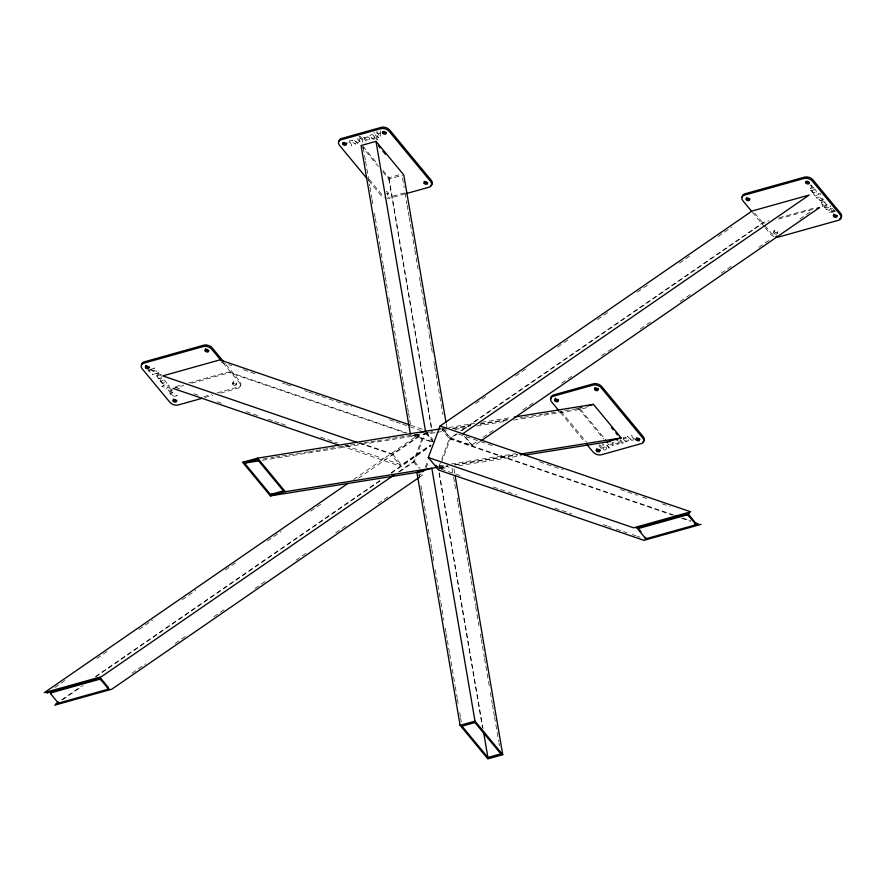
<?xml version="1.0" encoding="UTF-8"?>
<svg xmlns="http://www.w3.org/2000/svg" width="886" height="886" viewBox="0 0 886 886"><rect width="100%" height="100%" fill="white"/><g stroke="black" fill="none" stroke-linecap="round" stroke-linejoin="round"><path stroke-width="0.66" stroke-dasharray="4.43 3.32" d="M172.493 389.884C169.315 396.596 162.049 383.782 171.452 388.334M376.572 131.826L376.683 132.656A2.647 1.717 20.5 0 0 377.591 133.786C381.334 136.289 380.094 140.586 380.504 132.357M162.038 377.624L160.787 378.898L158.107 378.621A3.201 2.082 20.5 0 1 156.778 377.68C153.776 374.833 161.883 372.895 161.905 374.302M233.184 382.11L232.675 383.45M236.219 384.757L236.717 383.416M387.725 194.765L388.234 193.425M774.209 230.759L773.699 232.099M777.243 233.406L777.742 232.054M240.261 386.473L240.748 385.166M398.589 471.895L413.397 461.695L423.763 433.963M399.675 471.684L414.482 461.484L425.003 433.343M425.369 467.221L427.761 460.831M426.111 467.93L428.47 461.617M438.847 466.889L441.239 460.498M441.726 459.214L449.368 438.747L442.025 429.865M438.67 470.056L450.453 438.537L457.287 433.83M375.509 138.127C373.981 140.409 369.041 138.57 369.85 135.757A3.201 2.082 20.5 0 1 370.791 135.026C374.324 132.49 380.858 144.141 375.609 138.138M377.846 131.748C376.55 133.908 381.788 135.004 379.518 131.25A9.945 6.446 20.5 0 0 378.732 131.427M353.547 479.536L419.621 434.007M359.904 442.801L392.553 453.975L421.393 434.096M54.854 687.492L67.358 678.864M96.917 658.497L109.421 649.881M138.98 629.503L152.625 620.111M182.184 599.733L195.828 590.331M225.387 569.964L237.891 561.347M267.45 540.969L281.095 531.567M310.654 511.2L323.157 502.583M358.398 478.285L422.068 434.417M475.693 403.562L487.078 395.71M515.541 376.096L528.067 367.469M557.671 347.068L569.056 339.216M597.518 319.602L607.763 312.536M637.366 292.136L649.892 283.509M679.496 263.109L689.74 256.043M718.203 236.429L731.869 227.015M345.374 445.614L401.524 464.84L430.375 444.96M61.555 699.918L80.881 686.595M95.666 676.406L379.884 480.533M391.258 472.692L431.039 445.27M62.618 699.718L83.085 685.609M95.588 676.993L382.099 479.536M391.202 473.268L431.094 445.769M442.358 428.082L450.52 437.961L456.212 434.029M460.764 430.895L763.61 222.187L768.815 220.725M461.839 430.685L762.403 223.549L765.061 222.807M131.992 673.216L145.647 663.802M175.251 643.402L185.495 636.336M213.958 616.722L226.484 608.095M254.946 588.47L267.472 579.843M295.935 560.229L306.179 553.163M335.783 532.763L348.309 524.135M377.912 503.724L388.157 496.669M418.901 475.483L421.182 473.91M419.2 477.366L423.752 474.231M450.52 437.961L471.695 445.204L478.529 440.497M483.091 437.352L495.617 428.713M522.973 409.864L534.369 402.011M561.713 383.173L574.25 374.534M601.594 355.685L612.99 347.833M640.334 328.983L652.871 320.344M680.215 301.495L692.752 292.856M721.237 273.22L731.493 266.154M758.837 247.305L771.374 238.677M799.859 219.041L810.114 211.975M479.979 441.593L473.135 446.3L462.78 433.775M163.378 385.764C158.472 386.639 166.612 387.824 164.885 386.23A29.781 19.304 20.5 0 1 166.103 385.864L169.525 386.263L168.761 385.211A1.805 1.174 20.5 0 0 167.72 384.845L163.412 385.133L163.401 385.742M819.915 194.986L820.591 194.721M161.573 374.424L159.823 374.988L161.562 376.262M382.863 170.378L388.91 177.687L400.55 174.431M382.774 171.74L388.843 179.083L402.51 175.262M404.503 192.871L389.918 196.947A6.28 4.076 20.5 0 1 387.902 197.168M405.323 193.835L389.408 198.287A6.28 4.076 20.5 0 1 387.337 198.508M175.616 386.673L182.128 384.856M188.629 383.04L227.658 372.12L405.013 432.844M779.226 217.812L815.652 207.623M173.102 388.411L183.734 385.432M191.708 383.206L230.249 372.419L406.774 432.855M778.351 219.086L814.234 209.052M203.924 396.585L211.887 394.359M217.192 392.875L238.4 386.938A6.28 4.076 20.5 0 0 239.918 381.368L225.243 363.614M204.755 397.559L212.706 395.333M220.658 393.107L237.902 388.278A6.28 4.076 20.5 0 0 239.419 382.719L222.153 361.831M441.97 429.212L445.702 428.171M579.776 408.18L582.268 407.482M513.548 420.086L580.452 409.365L586.92 407.56M438.614 468.816L447.674 466.291M439.578 468.639L448.283 466.202M151.107 369.274L154.707 368.078L150.941 368.498M835.432 211.433L828.931 213.028L829.019 212.385L833.272 211.178L825.985 209.428L829.695 209.838L830.271 208.575A2.647 1.717 20.5 0 1 831.633 208.232L832.796 208.387M820.691 193.923L818.155 193.569L818.442 194.488A29.781 19.304 20.5 0 1 817.202 194.887L813.769 194.488L814.544 195.54A1.805 1.174 20.5 0 0 815.574 195.906L819.915 195.064M360.823 138.615C358.487 139.047 361.233 137.319 359.074 136.245M448.726 427.528L474.663 423.375M481.497 422.29L510.17 417.694M344.887 445.547L347.611 445.115M452.746 428.27L470.499 425.435M480.057 423.896L508.73 419.311M576.996 408.38L582.456 407.505M414.969 434.605L417.638 434.173M429.632 432.257L432.302 431.825M263.131 459.037L274.051 457.287M275.424 457.065L280.884 456.19M282.246 455.98L287.706 455.105M289.069 454.883L308.184 451.827M309.557 451.605L315.017 450.73M316.38 450.509L321.839 449.634M323.213 449.412L328.673 448.537M330.035 448.327L349.15 445.259M350.513 445.049L355.973 444.174M357.346 443.952L362.806 443.078M364.168 442.856L369.628 441.981M371.001 441.76L376.461 440.885M377.824 440.674L384.646 439.578M386.019 439.356L391.479 438.481M392.841 438.271L398.301 437.396M399.675 437.175L405.135 436.3M406.497 436.078L418.79 434.107M423.984 433.276L432.434 431.925M441.992 430.397L446.09 429.743M452.923 428.647L470.665 425.801M480.223 424.272L507.534 419.898M519.827 417.926L522.552 417.494M523.925 417.273L543.029 414.216M544.403 413.995L549.863 413.12M551.225 412.898L556.685 412.023M558.058 411.813L563.518 410.938M564.88 410.716L577.174 408.745M262.322 460.321L435.724 432.545M437.086 432.324L446.644 430.795M454.839 429.488L469.857 427.085M476.69 425.989L506.726 421.171M439.046 465.936L444.506 465.061M451.339 463.965L515.508 453.687M438.216 467.343L447.895 465.671M454.618 464.596L517.435 454.529M439.777 467.365L447.962 466.058M454.795 464.962L517.601 454.906M441.073 468.55L449.257 467.232M458.815 465.704L521.632 455.648M812.927 187.201L813.725 187.743L808.929 188.917L811.532 187.455L811.654 186.293A1.96 1.274 20.5 0 0 810.114 185.196L809.483 185.108M170.455 393.561L169.58 393.007L174.365 391.834L171.762 393.295L171.64 394.458A1.96 1.274 20.5 0 0 173.18 395.555C183.69 393.827 170.655 399.121 170.522 393.617M351.997 140.752C344.012 139.191 355.795 151.041 349.992 142.203A1.96 1.274 20.5 0 1 351.111 141.361L355.674 144.196L352.595 140.221L352.052 140.719M631.308 439.999C639.293 441.56 627.498 429.71 633.302 438.548A1.96 1.274 20.5 0 1 632.183 439.39C628.872 438.758 623.356 431.947 631.253 440.087M830.625 205.995L829.994 206.183L830.592 206.759M150.033 369.573L157.32 371.19L153.61 370.913L153.023 372.175A2.647 1.717 20.5 0 1 151.672 372.53L149.391 371.755L147.729 369.827M834.49 210.79C830.547 211.998 829.606 207.977 832.995 209.218M148.815 369.96C155.87 369.462 151.417 373.837 149.302 370.614A9.945 6.446 20.5 0 1 148.826 370.005M458.66 434.14L495.174 446.644M539.53 461.827L563.009 469.868M620.399 489.526L637.355 495.329M642.572 497.112L647.788 498.896M662.141 503.813L669.971 506.493M673.692 514.965L450.453 438.537L441.826 428.093M682.829 518.1L690.659 520.78M410.794 425.258L422.567 429.278M449.368 438.747L672.419 515.12M681.555 518.244L690.681 521.367M221.29 362.152L231.722 365.719M243.462 369.739L257.804 374.656M282.579 383.14L285.192 384.026M286.488 384.48L291.704 386.263M304.751 390.726L307.353 391.623M308.66 392.066L313.877 393.849M315.183 394.303L320.4 396.086M321.696 396.529L351.698 406.796M389.508 419.754L394.724 421.537M396.031 421.98L401.247 423.763M402.554 424.217L420.806 430.463M413.308 435.092L432.922 441.815M411.525 435.07L432.39 442.214M440.995 469.071L461.927 476.236M493.347 486.99L516.903 495.052M554.857 508.055L571.88 513.88M603.288 524.634L607.209 525.974M608.527 526.428L611.141 527.325M616.379 529.119L626.845 532.696M632.083 534.491L636.004 535.842M637.311 536.285L639.936 537.182M359.45 443.233L390.715 453.931L401.07 466.468L342.45 446.389M175.627 387.492L179.537 388.832M193.901 393.749L199.129 395.533M217.413 401.79L221.323 403.141M246.142 411.636L260.506 416.553M268.336 419.233L273.564 421.016M274.87 421.47L280.087 423.253M281.394 423.707L286.621 425.49M320.566 437.119L337.544 442.922M810.878 184.809L812.783 187.134M360.868 138.626L360.923 138.659A29.781 19.304 20.5 0 1 361.809 139.678C363.814 140.52 360.68 143.111 363.526 141.882A1.805 1.174 20.5 0 0 363.736 141.206C362.319 138.438 362.13 138.028 359.771 136.189M612.359 442.391L613.455 445.005A3.201 2.082 20.5 0 1 612.503 445.736L609.945 445.636L607.718 443.831M833.272 209.373L834.003 210.137M611.971 442.945L612.281 444.938L609.369 444.584A2.835 1.838 20.5 0 1 609.003 444.251L608.937 444.174M599.888 444.894L602.868 448.471L602.69 443.964M606.378 445.204L608.449 446.865L606.976 444.805M754.595 212.961L764.097 224.446M764.961 225.487L770.997 232.796A6.28 4.076 20.5 0 0 776.668 235.742M752.369 212.208L764.452 226.827M765.316 227.879L770.499 234.137A6.28 4.076 20.5 0 0 774.53 236.728M363.016 146.367L377.691 164.12M580.452 409.365L606.345 440.685M361.089 145.525L378.433 166.502M578.536 408.524L603.676 438.947M369.141 179.227L381.489 194.167A6.28 4.076 20.5 0 0 383.217 195.673M560.904 411.17L586.466 442.092M368.642 180.578L380.991 195.507A6.28 4.076 20.5 0 0 384.28 197.833M560.395 412.511L585.081 442.369M464.342 436.322L471.695 445.204M426.044 431.216L432.944 439.578M426.288 433.055L434.45 442.922M425.535 432.789L432.877 441.682M414.482 461.484L420.185 468.395M413.397 461.695L418.569 467.963M392.553 453.975L401.524 464.84M380.172 130.718L380.77 131.482M619.99 440.331C620.477 444.107 627.797 446.046 622.382 442.103A29.781 19.304 20.5 0 1 621.496 441.073L620.554 439.711M599.047 444.938C599.313 447.928 606.046 452.967 606.611 448.094A2.647 1.717 20.5 0 0 605.714 446.965L603.743 446.145L603.621 444.196M618.162 441.715C619.513 444.351 614.452 443.997 614.43 441.76M619.026 441.627C620.61 444.229 616.501 444.971 614.973 443.642A3.267 2.115 20.5 0 1 614.02 442.812L613.588 442.103M373.792 132.922L374.844 132.889M446.245 423.741L446.943 427.816M453.953 468.893L454.883 474.331M402.532 178.152L404.16 187.666M405.09 193.104L406.94 203.968M407.172 205.331L408.103 210.768M408.335 212.119L409.033 216.206M409.266 217.557L410.196 222.995M410.428 224.357L414.604 248.822M414.836 250.173L418.081 269.2M419.477 277.362L420.174 281.438M420.407 282.789L421.326 288.227M421.559 289.589L423.419 300.465M423.652 301.816L428.99 333.081M429.223 334.443L431.305 346.67M431.537 348.032L432.468 353.459M433.863 361.621L434.561 365.696M434.793 367.059L435.713 372.485M435.945 373.848L442.911 414.615M452.015 467.93L453.41 476.092M453.643 477.454L454.573 482.903M454.806 484.265L455.736 489.714M457.132 497.877L457.829 501.963M458.062 503.326L461.085 521.023M461.307 522.386L465.726 548.257M465.958 549.619L467.819 560.517M468.052 561.879L468.982 567.328M469.215 568.69L471.075 579.577M471.308 580.939L475.494 605.448M475.727 606.81L478.983 625.87M480.378 634.044L481.076 638.13M481.308 639.493L482.239 644.942M482.471 646.293L484.332 657.19M484.564 658.553L489.449 687.148M490.379 692.597L492.228 703.484M492.461 704.846L493.391 710.295M493.624 711.657L494.322 715.744M494.554 717.106L498.74 741.615M498.973 742.977L499.438 745.691M388.91 177.687L431.836 429.112M439.312 472.902L483.025 728.89M388.843 179.083L431.56 429.267M439.035 473.069L482.493 727.572M363.249 147.729L365.342 159.978M365.575 161.341L369.761 185.85M369.994 187.212L371.843 198.11M372.076 199.472L373.006 204.921M374.401 213.083L375.099 217.17M375.332 218.532L379.751 244.403M379.983 245.765L383.007 263.463M383.239 264.825L384.17 270.274M384.402 271.637L385.1 275.723M385.332 277.085L386.263 282.523M386.495 283.885L387.891 292.059M388.821 297.508L393.007 322.017M393.24 323.379L396.263 341.077M396.496 342.439L397.426 347.888M397.659 349.25L398.357 353.337M398.589 354.699L399.52 360.137M399.752 361.499L402.997 380.57M403.23 381.932L407.416 406.441M407.649 407.793L408.346 411.879M408.579 413.241L409.509 418.69M409.742 420.053L410.672 425.501M418.845 473.379L419.543 477.454M420.939 485.617L421.636 489.692M421.869 491.043L429.522 535.897M429.754 537.259L430.685 542.686M430.917 544.048L431.615 548.124M431.847 549.486L432.778 554.924M432.999 556.286L433.93 561.713M435.325 569.875L440.663 601.129M440.896 602.491L443.908 620.156M445.304 628.307L446.001 632.382M446.234 633.745L447.164 639.183M447.397 640.545L449.479 652.772M449.711 654.134L455.05 685.387M455.282 686.75L457.143 697.625M457.364 698.976L458.295 704.414M459.69 712.565L460.388 716.652M460.62 718.003L461.318 722.079M603.776 449.501C601.45 444.13 608.339 448.526 604.573 449.324A9.945 6.446 20.5 0 1 603.831 449.512M834.191 210.37A9.945 6.446 20.5 0 1 834.479 210.746M386.362 191.487A1.883 1.218 20.5 0 1 388.278 193.082A1.883 1.218 20.5 0 1 386.551 194.056M386.374 192.971A1.883 1.218 20.5 0 1 387.547 195.064M374.656 137.186C372.153 141.627 368.62 133.221 373.936 136.178A2.835 1.838 20.5 0 1 374.291 136.499L374.656 137.186M161.119 381.124L162.736 383.04L165.095 382.387L163.035 380.304L161.119 381.124M822.186 199.317L821.643 200.314L820.27 200.446L818.199 198.364L820.037 197.589L822.186 199.317M810.823 190.335C817.601 200.358 818.465 184.476 810.823 190.335M158.771 372.973L153.754 374.014L158.771 372.973M824.534 207.678C828.155 209.484 833.449 203.946 824.534 207.678M157.099 376.417C159.126 381.434 163.954 375.066 157.885 375.465A2.835 1.838 20.5 0 0 157.509 375.642L157.099 376.417M826.217 204.168L825.785 205.109A2.835 1.838 20.5 0 1 825.42 205.286C819.616 205.796 823.758 199.35 826.217 204.168M364.866 137.961L366.494 139.944L368.576 139.7C369.75 137.729 365.785 136.123 364.866 137.961M160.156 381.069L162.083 383.45L165.627 383.572A34.676 22.471 20.5 0 0 166.878 383.195L164.552 380.238L161.407 379.684A3.267 2.115 20.5 0 0 160.499 380.16L160.156 381.069M823.16 199.494L822.795 200.59A3.267 2.115 20.5 0 1 821.898 201.067L818.753 200.513L816.416 197.556A34.676 22.471 20.5 0 1 817.667 197.179L821.222 197.301L823.16 199.494M354.61 140.586C361.887 150.055 361.654 133.875 354.61 140.586M628.717 439.977C622.648 447.253 620.344 430.884 628.717 439.977M363.969 137.684L364.954 139.999A34.676 22.471 20.5 0 0 365.852 141.051L369.418 140.154L369.274 137.939A3.267 2.115 20.5 0 0 368.332 137.108L365.541 136.51L363.969 137.684M152.281 374.224L153.3 374.568L152.303 374.169M171.563 389.851L170.943 390.859L169.248 390.859L167.576 388.854L169.481 388.101L171.563 389.851M811.853 190.302L813.082 192.417L814.699 192.661L815.718 191.897L814.057 189.903L811.853 190.302M359.594 141.583L357.689 142.646L355.618 141.239C355.308 138.825 359.45 139.711 359.594 141.583M623.822 438.67L623.711 439.168C623.855 441.04 627.986 441.926 627.676 439.511L625.605 438.105L623.822 438.67M821.366 202.717C822.319 205.685 824.257 205.641 821.355 207.014C823.327 206.726 828.931 206.117 826.516 203.071A3.201 2.082 20.5 0 0 825.187 202.13L823.028 201.742L821.366 202.717M608.449 447.618L609.513 447.984L608.449 447.618M378.566 137.673C373.493 135.691 374.08 130.364 378.566 137.673M233.383 383.084A1.883 1.218 20.5 0 0 236.529 383.704A1.883 1.218 20.5 0 0 234.923 381.489A1.883 1.218 20.5 0 0 233.383 383.084M232.885 384.435A1.883 1.218 20.5 0 0 236.03 385.056A1.883 1.218 20.5 0 0 234.425 382.83A1.883 1.218 20.5 0 0 232.885 384.435M774.408 231.733A1.883 1.218 20.5 0 0 777.554 232.353A1.883 1.218 20.5 0 0 775.959 230.138A1.883 1.218 20.5 0 0 774.408 231.733M773.91 233.073A1.883 1.218 20.5 0 0 777.055 233.694A1.883 1.218 20.5 0 0 775.449 231.479A1.883 1.218 20.5 0 0 773.91 233.073"/><path stroke-width="1.33" d="M51.155 692.608L51.399 691.933L99.62 678.454A1.251 0.82 20.5 0 1 101.303 679.008L108.214 687.359A1.251 0.82 20.5 0 1 107.904 688.477L107.66 689.142M50.845 693.727L51.1 693.051A1.251 0.82 20.5 0 1 51.399 691.933M59.44 702.631L59.351 702.864A1.251 0.82 20.5 0 1 57.668 702.299L57.922 701.634M57.668 702.299L50.768 693.948A1.251 0.82 20.5 0 1 51.067 692.83L99.287 679.34L99.531 678.676M107.571 689.374A1.251 0.82 20.5 0 0 107.882 688.256L100.971 679.905L101.225 679.23M107.959 688.034L108.214 687.359M701.103 524.357L643.956 540.338L438.67 470.056L428.315 457.519L440.098 426L752.037 211.023L809.195 195.031L462.78 433.775M638.607 528.266L638.861 527.591L687.071 514.101A1.251 0.82 20.5 0 1 688.765 514.666L695.665 523.017A1.251 0.82 20.5 0 1 695.366 524.124L695.111 524.8M646.891 538.289L646.813 538.511A1.251 0.82 20.5 0 1 645.13 537.957L645.373 537.281M645.13 537.957L638.219 529.606A1.251 0.82 20.5 0 1 638.529 528.488L686.739 514.999L686.993 514.334M695.034 525.021A1.251 0.82 20.5 0 0 695.333 523.914L688.422 515.563L688.677 514.888M695.421 523.692L695.665 523.017M347.866 483.457L44.3 692.675L101.447 676.683L394.037 475.04M49.173 691.401L46.892 692.974L100.24 678.056M58.144 702.266L55.873 703.827L109.211 688.909M419.2 477.366L111.813 689.208L54.655 705.201M481.12 440.807L819.55 207.568L816.892 208.31M446.012 422.378L403.761 174.907L376.007 141.35L361.089 145.525L410.362 434.062M406.652 193.469L429.189 187.167A6.28 4.076 20.5 0 0 430.718 181.597L389.275 131.471A6.28 4.076 20.5 0 0 380.847 128.68L341.066 139.811A6.28 4.076 20.5 0 0 339.548 145.382L366.882 178.44M202.097 398.301L178.23 404.98A6.28 4.076 20.5 0 1 169.802 402.189L142.181 368.775A6.28 4.076 20.5 0 1 143.698 363.205L203.37 346.515A6.28 4.076 20.5 0 1 211.798 349.294L221.29 360.79M423.608 471.341L270.396 495.883L242.653 462.315L257.571 458.14L440.53 428.846M244.569 463.156L257.494 459.546L283.398 490.866L270.463 494.477L244.569 463.156L259.587 460.753M420.54 432.645L425.513 431.249L376.007 141.35M587.241 406.098L593.454 404.359L621.197 437.917L606.279 442.092L524.357 455.205M270.396 495.883L285.314 491.708L437.186 467.387M636.192 528.111L689.529 513.193M645.174 538.976L698.511 524.047L694.602 522.707M460.089 725.324L475.007 721.149L502.75 754.706L487.832 758.881L460.089 725.324L416.907 472.415L431.825 468.24L475.007 721.149M487.909 757.486L500.834 753.864L474.94 722.544L462.016 726.166L487.909 757.486L483.49 731.615M609.07 441.693L610.232 441.627M514.257 417.04L593.454 404.359M242.653 462.315L250.838 461.008M520.16 454.097L621.197 437.917M270.463 494.477L275.923 493.602M440.098 426L690.748 511.82L633.59 527.812L428.315 457.519M409.487 424.804L219.894 359.893L162.747 375.874L356.836 442.335M675.032 516.017L677.635 516.903M173.102 388.411L338.541 445.049M607.696 442.612L607.165 442.036M751.505 211.167L742.878 200.723A6.28 4.076 20.5 0 1 744.395 195.164L804.067 178.463A6.28 4.076 20.5 0 1 812.495 181.253L840.116 214.667A6.28 4.076 20.5 0 1 838.599 220.237L778.927 236.927A6.28 4.076 20.5 0 1 775.35 236.95M378.532 145.88L380.26 147.973M382.852 151.107L385.443 154.23M611.506 427.672L613.234 429.765M615.825 432.9L617.553 434.982M558.634 410.373L551.579 401.845A6.28 4.076 20.5 0 1 553.097 396.275L592.878 385.144A6.28 4.076 20.5 0 1 601.306 387.935L642.749 438.061A6.28 4.076 20.5 0 1 641.231 443.631L601.45 454.751A6.28 4.076 20.5 0 1 593.022 451.971L586.853 444.506M639.415 529.75L641.143 531.844M435.923 465.205L437.562 467.177M223.516 361.532L212.297 347.954A6.28 4.076 20.5 0 0 203.869 345.163L144.196 361.865A6.28 4.076 20.5 0 0 141.638 365.287M257.571 458.14L285.314 491.708M616.756 440.021L617.442 439.7A34.676 22.471 20.5 0 1 617.708 439.999M455.116 475.693L502.75 754.706M176.857 400.394A1.883 1.218 20.5 0 1 174.863 400.605A1.883 1.218 20.5 0 1 173.468 399.154M149.236 366.981A1.883 1.218 20.5 0 1 146.987 367.081A1.883 1.218 20.5 0 1 145.88 365.386M208.664 350.479A1.883 1.218 20.5 0 1 206.471 350.291A1.883 1.218 20.5 0 1 205.552 348.696M742.335 197.235A6.28 4.076 20.5 0 1 744.893 193.812L804.566 177.122A6.28 4.076 20.5 0 1 812.994 179.902L840.615 213.327A6.28 4.076 20.5 0 1 839.718 218.676M809.361 182.427A1.883 1.218 20.5 0 1 806.304 181.364M837.226 215.652A1.883 1.218 20.5 0 1 834.989 215.763A1.883 1.218 20.5 0 1 833.881 214.058M749.933 198.94A1.883 1.218 20.5 0 1 748.194 199.217A1.883 1.218 20.5 0 1 746.632 198.054M338.973 141.527A6.28 4.076 20.5 0 1 341.564 138.471L381.345 127.34A6.28 4.076 20.5 0 1 389.774 130.131L431.216 180.246A6.28 4.076 20.5 0 1 430.862 185.318M346.836 142.956A1.883 1.218 20.5 0 1 345.119 143.931A1.883 1.218 20.5 0 1 343.203 142.347M386.385 132.468A1.883 1.218 20.5 0 1 384.646 132.745A1.883 1.218 20.5 0 1 383.084 131.582M427.584 182.771A1.883 1.218 20.5 0 1 425.623 182.704A1.883 1.218 20.5 0 1 424.427 181.331M642.97 441.737A6.28 4.076 20.5 0 0 643.247 436.709L601.804 386.595A6.28 4.076 20.5 0 0 593.387 383.804L553.606 394.935A6.28 4.076 20.5 0 0 551.181 398.91M639.858 439.046A1.883 1.218 20.5 0 1 638.119 439.334A1.883 1.218 20.5 0 1 636.558 438.171M600.265 449.889A1.883 1.218 20.5 0 1 598.338 450.465A1.883 1.218 20.5 0 1 596.677 448.925M598.415 388.921A1.883 1.218 20.5 0 1 596.422 389.131A1.883 1.218 20.5 0 1 595.027 387.68M558.634 400.051A1.883 1.218 20.5 0 1 556.164 400.029A1.883 1.218 20.5 0 1 555.467 398.168M99.287 679.34A1.251 0.82 20.5 0 1 100.971 679.905M638.407 528.477A1.251 0.82 20.5 0 1 638.861 527.591M686.739 514.999A1.251 0.82 20.5 0 1 688.422 515.563M173.213 401.125A1.883 1.218 20.5 0 0 176.358 401.746A1.883 1.218 20.5 0 0 174.752 399.531A1.883 1.218 20.5 0 0 173.213 401.125M145.592 367.712A1.883 1.218 20.5 0 0 148.737 368.332A1.883 1.218 20.5 0 0 147.131 366.117A1.883 1.218 20.5 0 0 145.592 367.712M205.264 351.022A1.883 1.218 20.5 0 0 208.409 351.631A1.883 1.218 20.5 0 0 206.803 349.416A1.883 1.218 20.5 0 0 205.264 351.022M805.961 182.97A1.883 1.218 20.5 0 0 809.106 183.59A1.883 1.218 20.5 0 0 807.5 181.375A1.883 1.218 20.5 0 0 805.961 182.97M833.582 216.383A1.883 1.218 20.5 0 0 836.727 217.004A1.883 1.218 20.5 0 0 835.121 214.789A1.883 1.218 20.5 0 0 833.582 216.383M746.289 199.66A1.883 1.218 20.5 0 0 749.434 200.28A1.883 1.218 20.5 0 0 747.828 198.065A1.883 1.218 20.5 0 0 746.289 199.66M342.96 144.318A1.883 1.218 20.5 0 0 346.105 144.939A1.883 1.218 20.5 0 0 344.499 142.724A1.883 1.218 20.5 0 0 342.96 144.318M382.741 133.188A1.883 1.218 20.5 0 0 385.886 133.808A1.883 1.218 20.5 0 0 384.28 131.593A1.883 1.218 20.5 0 0 382.741 133.188M424.184 183.313A1.883 1.218 20.5 0 0 427.329 183.934A1.883 1.218 20.5 0 0 425.723 181.719A1.883 1.218 20.5 0 0 424.184 183.313M636.214 439.777A1.883 1.218 20.5 0 0 639.36 440.397A1.883 1.218 20.5 0 0 637.754 438.182A1.883 1.218 20.5 0 0 636.214 439.777M596.433 450.908A1.883 1.218 20.5 0 0 599.578 451.528A1.883 1.218 20.5 0 0 597.972 449.302A1.883 1.218 20.5 0 0 596.433 450.908M594.772 389.652A1.883 1.218 20.5 0 0 597.917 390.272A1.883 1.218 20.5 0 0 596.311 388.057A1.883 1.218 20.5 0 0 594.772 389.652M554.99 400.782A1.883 1.218 20.5 0 0 558.136 401.402A1.883 1.218 20.5 0 0 556.53 399.187A1.883 1.218 20.5 0 0 554.99 400.782"/></g></svg>
